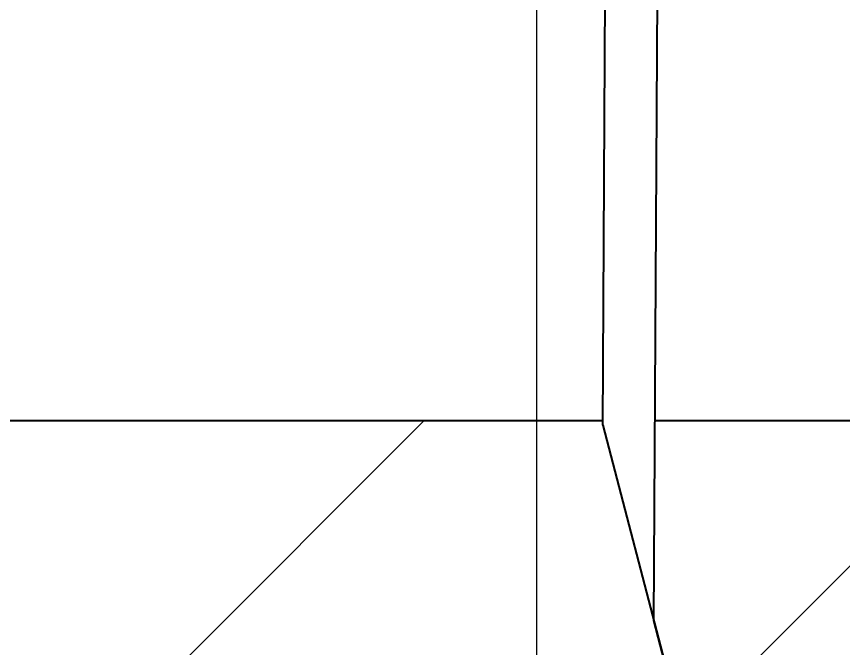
# Model space of a CAD drawing. Header units: millimetres. Extents: x 5231 to 7653, y 7068 to 7959.
# Drawn here: x 7430.24 to 7438.3, y 7677.37 to 7683.53 of the extents above; entities that cross this region are included whole.
import ezdxf

# ---------------------------------------------------------------- set-up
doc = ezdxf.new("R2010")
doc.units = ezdxf.units.MM
doc.layers.add('0.7', color=7, linetype='Continuous', lineweight=40)
doc.layers.add('014', color=3, linetype='Continuous')
doc.layers.add('076', color=2, linetype='Continuous')

msp = doc.modelspace()

# ---------------------------------------------------------------- hatches: boundary and pattern name
at = {"layer": '076'}
h = msp.add_hatch(dxfattribs=at)
h.set_pattern_fill('ANSI37', color=256, angle=90, style=0)
h.set_pattern_definition([(225, (8918.851, 9836.669), (-2.245064, 2.245064), []), (135, (8918.851, 9836.669), (2.245064, 2.245064), [])])
h.paths.add_polyline_path([(7436.7922, 7679.5868), (7436.7922, 7677.6868), (7438.3999, 7671.6868), (7457.1845, 7671.6868), (7458.7922, 7677.6868), (7458.7922, 7684.6868), (7458.0922, 7684.6868), (7458.0922, 7679.5868)])
h.paths.add_polyline_path([(7458.0922, 7689.7868), (7458.0922, 7684.6868), (7458.7922, 7684.6868), (7458.7922, 7691.6868), (7457.1845, 7697.6868), (7438.3999, 7697.6868), (7436.7922, 7691.6868), (7436.7922, 7689.7868)])

# ---------------------------------------------------------------- linework, layer by layer
msp.add_line((7435.3109, 7550.9158), (7435.3109, 7698.997))
at = {"layer": '0.7'}
for p, q in [((7436.4527, 7677.6417), (7436.5346, 7691.6415)), ((7435.9547, 7679.5447), (7436.0144, 7689.7445)), ((7435.9549, 7679.5868), (7423.4267, 7679.5868)), ((7458.0922, 7679.5868), (7436.464, 7679.5868)), ((7435.9547, 7679.5447), (7438.0514, 7671.5323)), ((7438.0252, 7671.6324), (7436.4527, 7677.6417))]:
    msp.add_line(p, q, dxfattribs=at)
at = {"layer": '014'}
msp.add_line((7434.2101, 7679.5868), (7426.8101, 7672.1868), dxfattribs=at)

doc.saveas('drawing.dxf')
